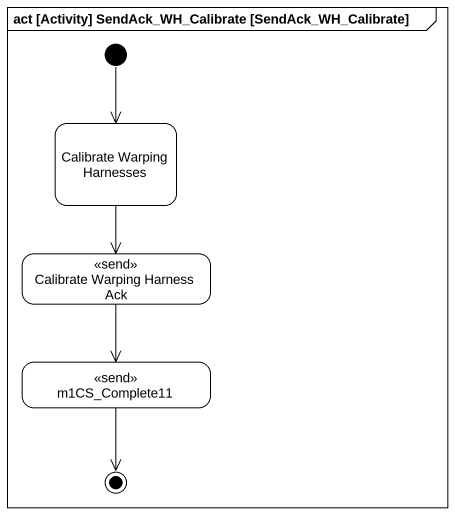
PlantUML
@startuml
mainframe act [Activity] SendAck_WH_Calibrate [SendAck_WH_Calibrate]
hide empty description
state "Calibrate Warping Harnesses" as Calibrate_Warping_Harnesses
state "Calibrate Warping Harness Ack" as Calibrate_Warping_Harness <<send>>
state m1CS_Complete11 <<send>>
[*] --> Calibrate_Warping_Harnesses
Calibrate_Warping_Harnesses --> Calibrate_Warping_Harness
Calibrate_Warping_Harness --> m1CS_Complete11
m1CS_Complete11 --> [*]
@enduml
